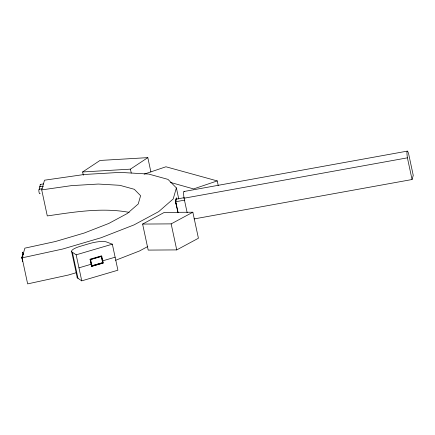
<?xml version="1.0" encoding="UTF-8"?>
<svg xmlns="http://www.w3.org/2000/svg" width="435" height="435" viewBox="0 0 435 435"><rect width="100%" height="100%" fill="white"/><g stroke="black" fill="none" stroke-linecap="round" stroke-linejoin="round"><path stroke-width="0.65" d="M76.473 272.647L68.377 275.029L27.65 283.886L22.071 257.857L24.877 248.151L55.419 241.512L84.172 233.046L108.804 223.449L127.319 213.493L138.216 203.982L140.608 195.696L134.312 189.296L119.832 185.305L98.337 184.048L71.574 185.62L41.711 189.905L47.29 215.934C74.249 212.014 102.116 207.326 129.19 212.372M41.711 189.905L44.517 180.199L84.336 174.484L120.016 172.385L148.678 174.065L167.986 179.383L176.382 187.915L178.752 198.974M176.382 187.915L173.19 198.969L158.661 211.644L133.975 224.922L101.132 237.722L62.798 249.005L22.071 257.857M175.544 200.508L176.273 197.985L176.55 199.273M177.877 212.296L175.62 201.764L176.392 199.094L184.277 197.669M412.059 179.524L413.25 175.403L408.601 153.713A8.901 1.126 79.7 0 0 407.073 151.434A8.901 1.126 79.7 0 0 407.41 157.834L412.059 179.524L194.053 218.946M83.324 175.218L82.628 171.966L100.028 160.45L147.824 157.633L150.891 171.95M82.628 171.966L130.424 169.15L147.824 157.633M142.615 224.068L164.294 212.405L192.841 212.22L198.42 238.244L176.74 249.907L148.194 250.092L142.615 224.068L171.162 223.878L192.841 212.22M147.786 246.52L139.553 250.951L115.558 260.304M144.17 174.141L165.931 166.779L217.239 180.917L218.212 185.468M217.239 180.917L193.553 188.926L170.471 182.423M112.333 244.182L106.907 242.121A13.73 3.366 -12.1 0 0 89.67 243.535L80.41 246.259A13.73 3.366 -12.1 0 0 72.389 252.284L76.168 254.823L112.333 244.182L117.912 270.206L81.747 280.852L77.974 278.308A13.73 3.366 -12.1 0 1 77.169 277.144M91.48 265.693L90.088 259.2L101.67 255.791L103.296 262.979L91.622 266.345L103.296 262.979M92.041 265.834L90.6 259.51L101.344 256.345L102.785 262.669L91.948 265.785L102.785 262.669M101.437 256.394L90.6 259.51M78.958 267.84L91.247 264.219M102.834 260.81L115.123 257.194M183.989 191.503L407.345 151.114M187.153 212.688L184.054 198.224L407.41 157.834M175.62 201.764L184.821 200.1M40.45 184.375L43.538 183.929M39.639 186.816L43.456 186.267M39.188 189.198L42.162 188.768M90.088 259.2L91.709 266.389M22.843 256.737L22.343 254.546L22.81 256.819M23.294 254.981L22.669 252.208L23.137 254.486M176.822 199.225L176.545 197.936L175.631 201.09L178.116 212.677M175.501 201.786L176.055 204.358M176.327 205.646L176.605 206.935M171.162 223.878L176.74 249.907M130.424 169.15L131.261 173.054M101.344 256.345L102.693 262.626M76.168 254.823L81.747 280.852M72.389 252.284L77.974 278.308M71.628 251.56L77.207 277.584M40.091 193.385A2.251 0.587 81.8 0 1 39.498 193.455A2.3 0.604 81.8 0 1 38.84 190.389A2.251 0.587 81.8 0 1 39.531 189.464M39.476 189.731A2.3 0.604 81.8 0 1 39.291 188.007A2.251 0.587 81.8 0 1 39.808 186.876M40.183 186.702A2.3 0.604 81.8 0 1 40.102 185.566A2.251 0.587 81.8 0 1 40.792 184.641M184.054 198.224A8.901 1.126 79.7 0 1 183.662 192.091L183.793 191.639A8.901 1.126 79.7 0 1 184.244 191.694M21.772 257.014L22.723 261.413L21.772 257.014"/></g></svg>
